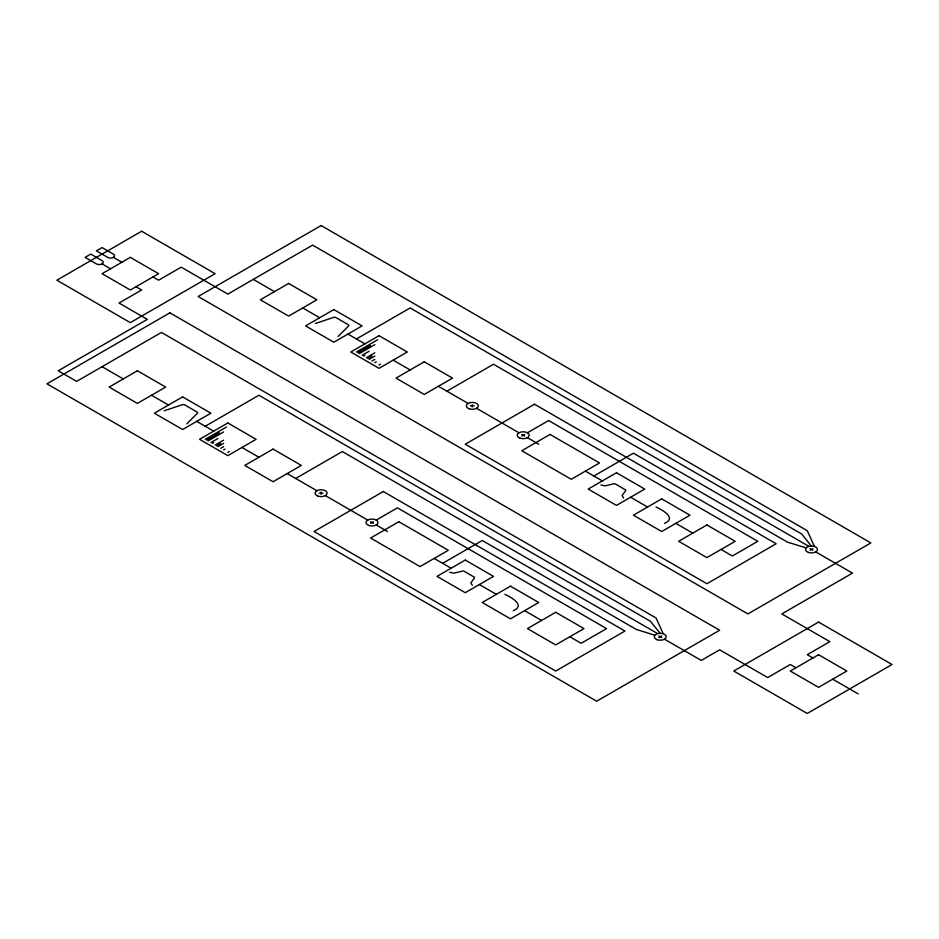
<?xml version="1.0" encoding="UTF-8"?>
<svg xmlns="http://www.w3.org/2000/svg" width="939" height="939" viewBox="0 0 939 939"><rect width="100%" height="100%" fill="white"/><g stroke="black" fill="none" stroke-linecap="round" stroke-linejoin="round"><path stroke-width="1.41" d="M186.861 423.806L197.601 413.043A3.51 2.019 0 0 0 197.577 412.714A3.181 1.831 0 0 0 197.284 412.139L184.455 404.732A3.181 1.831 0 0 0 183.715 404.592A3.51 2.019 0 0 0 182.894 404.556L164.243 410.754M338.075 336.502L348.815 325.739A3.51 2.019 0 0 0 348.792 325.41A3.181 1.831 0 0 0 348.498 324.835L335.669 317.429A3.181 1.831 0 0 0 334.93 317.288A3.51 2.019 0 0 0 334.108 317.253L315.457 323.45M513.304 610.655C525.934 605.362 510.886 597.016 504.83 594.34M664.519 523.352C677.148 518.07 662.101 509.713 656.044 507.037M205.23 426.259L258.929 395.249L650.387 621.254L660.281 633.496M356.444 338.956L410.143 307.945L801.601 533.962L811.496 546.193M205.23 439.311L226.428 427.069M356.444 352.008L377.642 339.765M206.639 440.133L219.362 432.785M357.853 352.829L370.576 345.482M208.059 440.943L223.599 431.963M359.273 353.639L374.814 344.66M210.888 442.574L217.954 438.501M362.09 355.271L369.168 351.198M212.296 443.396L213.705 442.574M363.51 356.092L364.919 355.271M215.125 445.027L223.599 440.133M366.339 357.724L374.814 352.829M216.533 445.837L220.771 443.396M367.748 358.534L371.985 356.092M217.954 446.659L223.599 443.396M369.168 359.355L374.814 356.092M220.771 448.29L223.599 446.659M371.985 360.987L374.814 359.355M223.599 449.922L225.02 449.1M374.814 362.618L376.234 361.797M227.837 452.363L229.257 451.553M379.051 365.06L380.471 364.25M295.679 478.479L342.312 451.553L657.453 633.496M446.894 391.176L493.527 364.25L808.667 546.193M370.576 523.352L373.405 521.72M376.234 520.089L397.432 507.846L606.582 628.602L581.147 643.285L569.832 636.759M521.791 436.048L524.619 434.417M527.436 432.785L548.634 420.543L757.796 541.298L732.361 555.982L721.046 549.456M442.645 563.33L482.223 540.488L636.255 629.423L654.636 635.128M593.859 476.026L633.438 453.185L787.469 542.12L805.85 547.824M658.873 637.581L661.702 635.949M810.087 550.277L812.916 548.646M470.333 405.859L474.324 405.859M319.119 493.163L323.11 493.163M600.925 485.005L605.279 485.839L613.895 483.726A3.768 2.183 0 0 1 615.151 483.855L625.527 489.853A3.768 2.183 0 0 1 625.75 490.569L622.099 495.546L623.543 498.057M449.711 572.309L454.065 573.13L462.681 571.029A3.768 2.183 0 0 1 463.936 571.158L474.312 577.156A3.768 2.183 0 0 1 474.535 577.872L470.885 582.849L472.329 585.361M810.087 548.646L812.916 550.277M815.733 551.909L852.483 573.119L781.823 613.918L829.865 641.654L807.258 654.706L812.916 657.981M253.284 279.388L274.481 291.63M302.745 307.945L319.694 317.746M347.958 334.061L364.919 343.85M393.183 360.165L410.143 369.954M438.407 386.281L468.092 403.406M476.566 408.312L518.962 432.785M521.791 434.417L524.619 436.048M527.436 437.68L538.751 444.206M585.384 471.132L602.345 480.921M630.609 497.236L647.57 507.037M675.834 523.352L692.782 533.141M152.94 276.946L158.597 280.209L181.204 267.157L227.837 294.083L312.628 245.126L807.258 530.688L814.324 546.193M113.373 257.368A4.002 2.312 0 0 0 113.373 254.105L102.069 247.567L96.412 250.83L107.715 257.368A4.002 2.312 0 0 0 113.373 257.368L121.847 262.263M832.693 679.19L858.129 693.874M102.069 263.894A4.002 2.312 0 0 0 102.069 260.631L90.754 254.105L85.109 257.368L96.412 263.894A4.002 2.312 0 0 0 102.069 263.894L110.544 268.789M135.979 286.735L141.636 289.998L119.018 303.051L147.282 319.377L58.253 370.776L76.622 381.387L161.426 332.429L656.044 617.991L663.11 633.496M795.955 667.77L790.298 664.507L767.691 677.559L719.638 649.811L701.269 660.422L664.519 639.213M658.873 635.949L661.702 637.581M102.069 366.691L123.267 378.933M151.531 395.249L168.492 405.038M196.756 421.365L213.705 431.154M241.969 447.469L258.929 457.258M287.193 473.585L316.877 490.71M325.352 495.604L367.748 520.089M370.576 521.72L373.405 523.352M376.234 524.983L387.537 531.509M434.17 558.435L451.131 568.224M479.395 584.539L496.355 594.34M524.619 610.655L541.568 620.444M472.329 404.709L472.329 407.01M321.115 492.013L321.115 494.313M141.636 231.252L56.845 280.209L130.333 322.64L215.125 273.683L141.636 231.252M130.333 257.368L102.069 273.683L130.333 289.998L158.597 273.683L130.333 257.368M169.9 312.84L46.95 383.828L596.688 701.222L719.638 630.233L169.9 312.84M321.115 225.548L198.164 296.524L747.902 613.918L870.852 542.93L321.115 225.548M137.399 370.776L109.135 387.091L137.399 403.406L165.663 387.091L137.399 370.776M288.613 283.472L260.349 299.787L288.613 316.114L316.877 299.787L288.613 283.472M182.624 396.88L154.36 413.207L182.624 429.522L210.888 413.207L182.624 396.88M333.826 309.577L305.562 325.903L333.826 342.219L362.09 325.903L333.826 309.577M227.837 422.996L199.573 439.311L227.837 455.626L256.101 439.311L227.837 422.996M379.051 335.692L350.787 352.008L379.051 368.323L407.315 352.008L379.051 335.692M273.061 449.1L244.797 465.415L273.061 481.742L301.325 465.415L273.061 449.1M424.275 361.797L396.012 378.124L424.275 394.439L452.539 378.124L424.275 361.797M383.3 491.531L314.049 531.509L555.7 671.033L624.951 631.055L383.3 491.531M534.502 404.228L465.263 444.206L706.914 583.729L776.166 543.751L534.502 404.228M398.84 521.72L370.576 538.035L420.038 566.593L448.302 550.277L398.84 521.72M550.054 434.417L521.791 450.732L571.252 479.289L599.516 462.974L550.054 434.417M465.263 560.067L436.999 576.382L465.263 592.697L493.527 576.382L465.263 560.067M616.477 472.763L588.213 489.078L616.477 505.405L644.741 489.078L616.477 472.763M510.487 586.171L482.223 602.498L510.487 618.813L538.751 602.498L510.487 586.171M661.702 498.867L633.438 515.194L661.702 531.509L689.965 515.194L661.702 498.867M555.7 612.287L527.436 628.602L555.7 644.917L583.976 628.602L555.7 612.287M706.914 524.983L678.651 541.298L706.914 557.613L735.178 541.298L706.914 524.983M818.562 622.076L733.77 671.033L807.258 713.452L892.05 664.507L818.562 622.076M818.562 654.706L790.298 671.033L818.562 687.348L846.825 671.033L818.562 654.706M468.878 408.688A5.998 3.463 0 0 0 478.303 406.164A5.998 3.463 0 0 0 469.805 402.714A5.998 3.463 0 0 0 468.878 408.688M520.206 438.231A5.998 3.463 0 0 0 529.197 435.227A5.998 3.463 0 0 0 520.206 432.233A5.998 3.463 0 0 0 520.206 438.231M808.502 552.461A5.998 3.463 0 0 0 817.493 549.456A5.998 3.463 0 0 0 808.502 546.463A5.998 3.463 0 0 0 808.502 552.461M317.664 495.992A5.998 3.463 0 0 0 327.089 493.468A5.998 3.463 0 0 0 318.591 490.017A5.998 3.463 0 0 0 317.664 495.992M368.992 525.535A5.998 3.463 0 0 0 377.983 522.53A5.998 3.463 0 0 0 368.992 519.537A5.998 3.463 0 0 0 368.992 525.535M657.288 639.764A5.998 3.463 0 0 0 666.279 636.759A5.998 3.463 0 0 0 657.288 633.766A5.998 3.463 0 0 0 657.288 639.764"/></g></svg>
